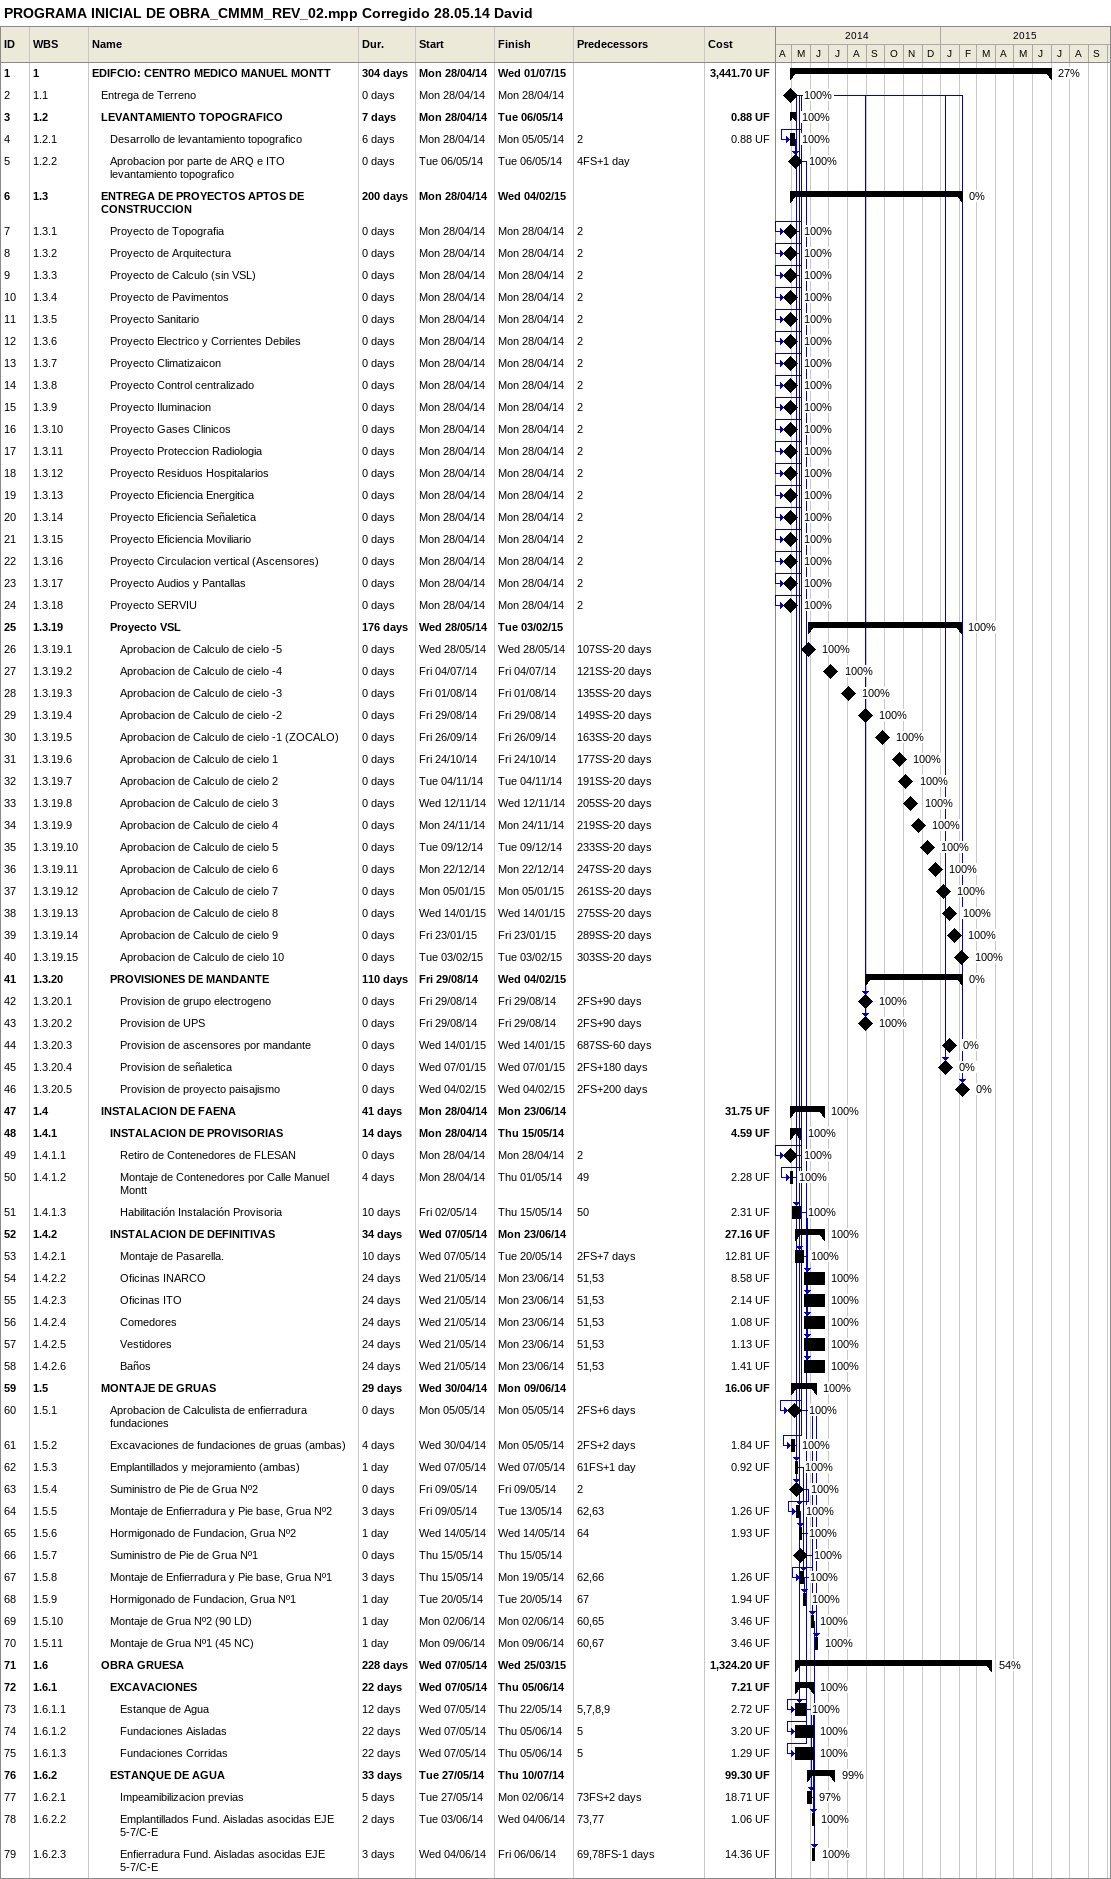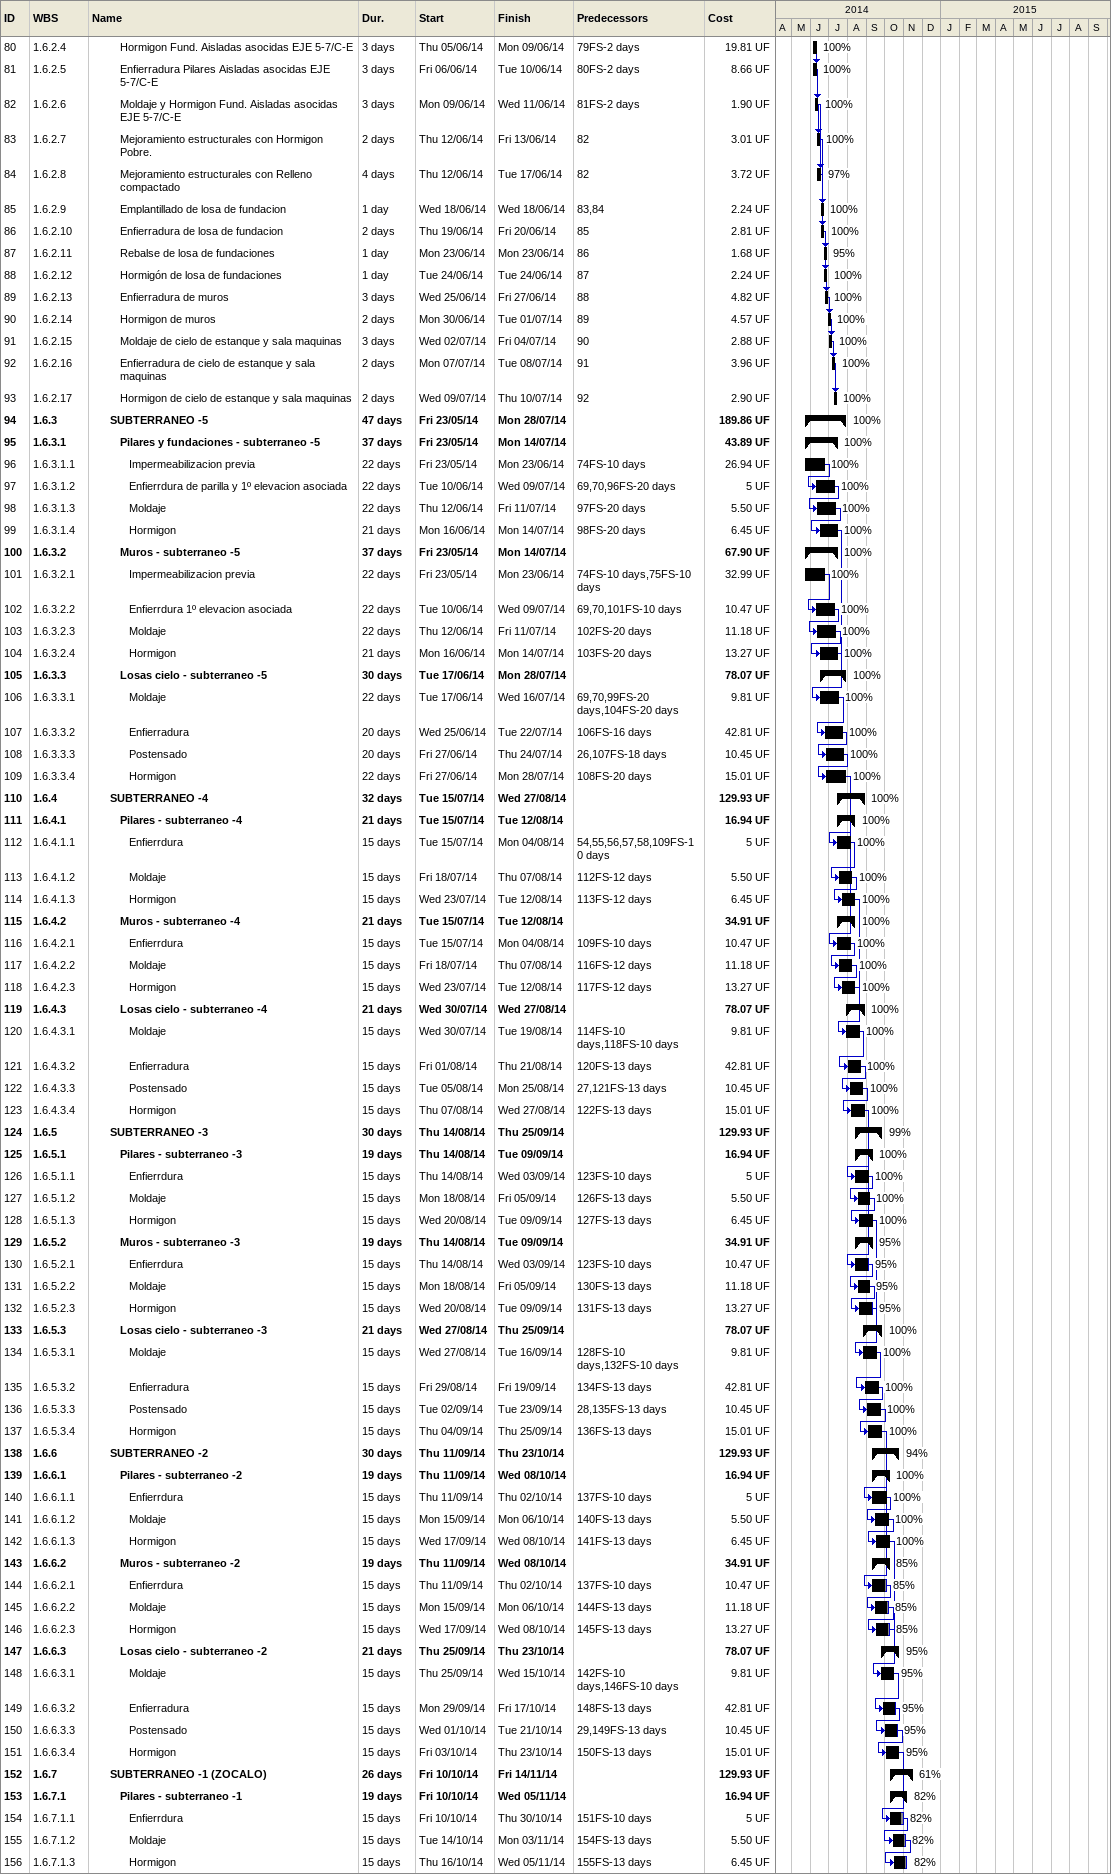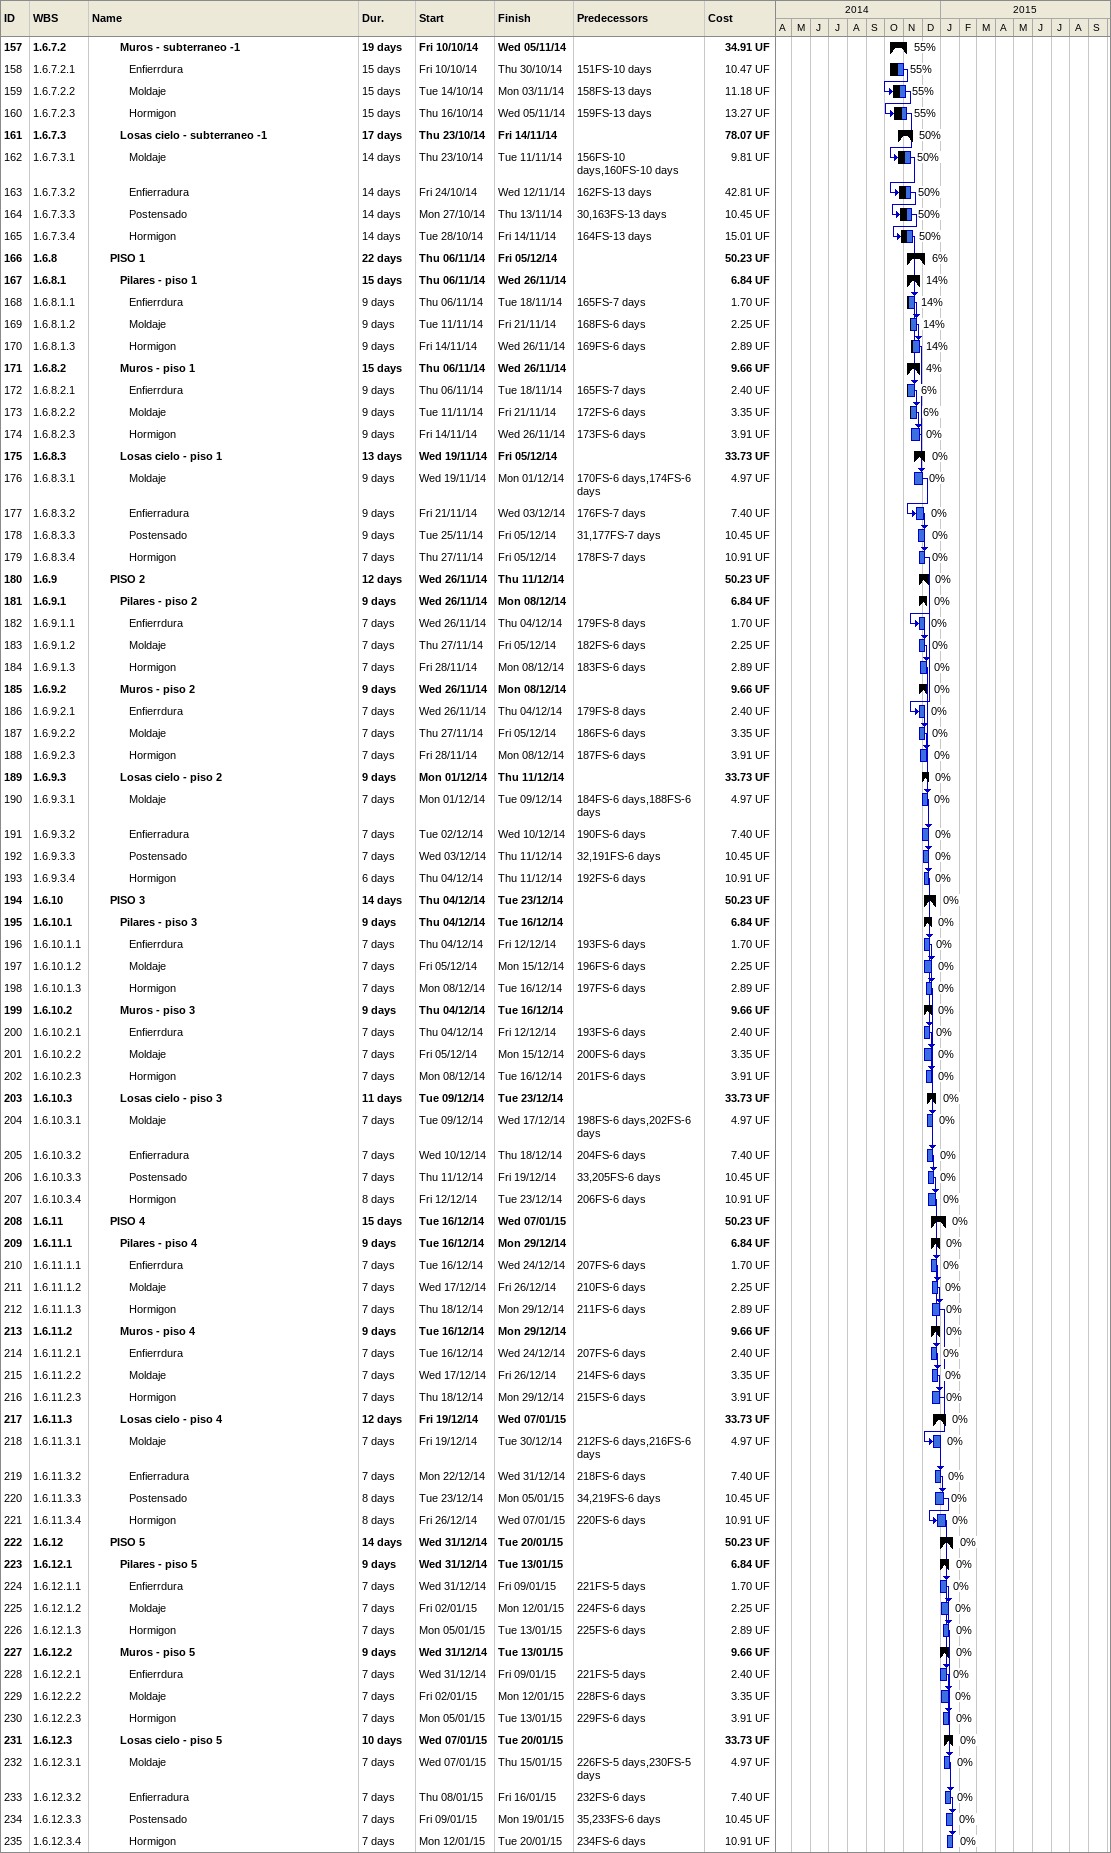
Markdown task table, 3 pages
PROGRAMA INICIAL DE OBRA_CMMM_REV_02.mpp Corregido 28.05.14 David

| ID | WBS | Task | Duration | Start | Finish | Predecessors | % complete | Cost (UF) |
|---|---|---|---|---|---|---|---|---|
| 1 | 1 | **EDIFCIO: CENTRO MEDICO MANUEL MONTT** | 304d | 2014-04-28 | 2015-07-01 |  | 27 | 3441.70 |
| 2 | 1.1 | Entrega de Terreno | 0d | 2014-04-28 | 2014-04-28 |  | 100 |  |
| 3 | 1.2 | **LEVANTAMIENTO TOPOGRAFICO** | 7d | 2014-04-28 | 2014-05-06 |  | 100 | 0.88 |
| 4 | 1.2.1 | Desarrollo de levantamiento topografico | 6d | 2014-04-28 | 2014-05-05 | 2 | 100 | 0.88 |
| 5 | 1.2.2 | Aprobacion por parte de ARQ e ITO levantamiento topografico | 0d | 2014-05-06 | 2014-05-06 | 4FS+1d | 100 |  |
| 6 | 1.3 | **ENTREGA DE PROYECTOS APTOS DE CONSTRUCCION** | 200d | 2014-04-28 | 2015-02-04 |  | 0 |  |
| 7 | 1.3.1 | Proyecto de Topografia | 0d | 2014-04-28 | 2014-04-28 | 2 | 100 |  |
| 8 | 1.3.2 | Proyecto de Arquitectura | 0d | 2014-04-28 | 2014-04-28 | 2 | 100 |  |
| 9 | 1.3.3 | Proyecto de Calculo (sin VSL) | 0d | 2014-04-28 | 2014-04-28 | 2 | 100 |  |
| 10 | 1.3.4 | Proyecto de Pavimentos | 0d | 2014-04-28 | 2014-04-28 | 2 | 100 |  |
| 11 | 1.3.5 | Proyecto Sanitario | 0d | 2014-04-28 | 2014-04-28 | 2 | 100 |  |
| 12 | 1.3.6 | Proyecto Electrico y Corrientes Debiles | 0d | 2014-04-28 | 2014-04-28 | 2 | 100 |  |
| 13 | 1.3.7 | Proyecto Climatizaicon | 0d | 2014-04-28 | 2014-04-28 | 2 | 100 |  |
| 14 | 1.3.8 | Proyecto Control centralizado | 0d | 2014-04-28 | 2014-04-28 | 2 | 100 |  |
| 15 | 1.3.9 | Proyecto Iluminacion | 0d | 2014-04-28 | 2014-04-28 | 2 | 100 |  |
| 16 | 1.3.10 | Proyecto Gases Clinicos | 0d | 2014-04-28 | 2014-04-28 | 2 | 100 |  |
| 17 | 1.3.11 | Proyecto Proteccion Radiologia | 0d | 2014-04-28 | 2014-04-28 | 2 | 100 |  |
| 18 | 1.3.12 | Proyecto Residuos Hospitalarios | 0d | 2014-04-28 | 2014-04-28 | 2 | 100 |  |
| 19 | 1.3.13 | Proyecto Eficiencia Energitica | 0d | 2014-04-28 | 2014-04-28 | 2 | 100 |  |
| 20 | 1.3.14 | Proyecto Eficiencia Señaletica | 0d | 2014-04-28 | 2014-04-28 | 2 | 100 |  |
| 21 | 1.3.15 | Proyecto Eficiencia Moviliario | 0d | 2014-04-28 | 2014-04-28 | 2 | 100 |  |
| 22 | 1.3.16 | Proyecto Circulacion vertical (Ascensores) | 0d | 2014-04-28 | 2014-04-28 | 2 | 100 |  |
| 23 | 1.3.17 | Proyecto Audios y Pantallas | 0d | 2014-04-28 | 2014-04-28 | 2 | 100 |  |
| 24 | 1.3.18 | Proyecto SERVIU | 0d | 2014-04-28 | 2014-04-28 | 2 | 100 |  |
| 25 | 1.3.19 | **Proyecto VSL** | 176d | 2014-05-28 | 2015-02-03 |  | 100 |  |
| 26 | 1.3.19.1 | Aprobacion de Calculo de cielo -5 | 0d | 2014-05-28 | 2014-05-28 | 107SS-20d | 100 |  |
| 27 | 1.3.19.2 | Aprobacion de Calculo de cielo -4 | 0d | 2014-07-04 | 2014-07-04 | 121SS-20d | 100 |  |
| 28 | 1.3.19.3 | Aprobacion de Calculo de cielo -3 | 0d | 2014-08-01 | 2014-08-01 | 135SS-20d | 100 |  |
| 29 | 1.3.19.4 | Aprobacion de Calculo de cielo -2 | 0d | 2014-08-29 | 2014-08-29 | 149SS-20d | 100 |  |
| 30 | 1.3.19.5 | Aprobacion de Calculo de cielo -1 (ZOCALO) | 0d | 2014-09-26 | 2014-09-26 | 163SS-20d | 100 |  |
| 31 | 1.3.19.6 | Aprobacion de Calculo de cielo 1 | 0d | 2014-10-24 | 2014-10-24 | 177SS-20d | 100 |  |
| 32 | 1.3.19.7 | Aprobacion de Calculo de cielo 2 | 0d | 2014-11-04 | 2014-11-04 | 191SS-20d | 100 |  |
| 33 | 1.3.19.8 | Aprobacion de Calculo de cielo 3 | 0d | 2014-11-12 | 2014-11-12 | 205SS-20d | 100 |  |
| 34 | 1.3.19.9 | Aprobacion de Calculo de cielo 4 | 0d | 2014-11-24 | 2014-11-24 | 219SS-20d | 100 |  |
| 35 | 1.3.19.10 | Aprobacion de Calculo de cielo 5 | 0d | 2014-12-09 | 2014-12-09 | 233SS-20d | 100 |  |
| 36 | 1.3.19.11 | Aprobacion de Calculo de cielo 6 | 0d | 2014-12-22 | 2014-12-22 | 247SS-20d | 100 |  |
| 37 | 1.3.19.12 | Aprobacion de Calculo de cielo 7 | 0d | 2015-01-05 | 2015-01-05 | 261SS-20d | 100 |  |
| 38 | 1.3.19.13 | Aprobacion de Calculo de cielo 8 | 0d | 2015-01-14 | 2015-01-14 | 275SS-20d | 100 |  |
| 39 | 1.3.19.14 | Aprobacion de Calculo de cielo 9 | 0d | 2015-01-23 | 2015-01-23 | 289SS-20d | 100 |  |
| 40 | 1.3.19.15 | Aprobacion de Calculo de cielo 10 | 0d | 2015-02-03 | 2015-02-03 | 303SS-20d | 100 |  |
| 41 | 1.3.20 | **PROVISIONES DE MANDANTE** | 110d | 2014-08-29 | 2015-02-04 |  | 0 |  |
| 42 | 1.3.20.1 | Provision de grupo electrogeno | 0d | 2014-08-29 | 2014-08-29 | 2FS+90d | 100 |  |
| 43 | 1.3.20.2 | Provision de UPS | 0d | 2014-08-29 | 2014-08-29 | 2FS+90d | 100 |  |
| 44 | 1.3.20.3 | Provision de ascensores por mandante | 0d | 2015-01-14 | 2015-01-14 | 687SS-60d | 0 |  |
| 45 | 1.3.20.4 | Provision de señaletica | 0d | 2015-01-07 | 2015-01-07 | 2FS+180d | 0 |  |
| 46 | 1.3.20.5 | Provision de proyecto paisajismo | 0d | 2015-02-04 | 2015-02-04 | 2FS+200d | 0 |  |
| 47 | 1.4 | **INSTALACION DE FAENA** | 41d | 2014-04-28 | 2014-06-23 |  | 100 | 31.75 |
| 48 | 1.4.1 | **INSTALACION DE PROVISORIAS** | 14d | 2014-04-28 | 2014-05-15 |  | 100 | 4.59 |
| 49 | 1.4.1.1 | Retiro de Contenedores de FLESAN | 0d | 2014-04-28 | 2014-04-28 | 2 | 100 |  |
| 50 | 1.4.1.2 | Montaje de Contenedores por Calle Manuel Montt | 4d | 2014-04-28 | 2014-05-01 | 49 | 100 | 2.28 |
| 51 | 1.4.1.3 | Habilitación Instalación Provisoria | 10d | 2014-05-02 | 2014-05-15 | 50 | 100 | 2.31 |
| 52 | 1.4.2 | **INSTALACION DE DEFINITIVAS** | 34d | 2014-05-07 | 2014-06-23 |  | 100 | 27.16 |
| 53 | 1.4.2.1 | Montaje de Pasarella. | 10d | 2014-05-07 | 2014-05-20 | 2FS+7d | 100 | 12.81 |
| 54 | 1.4.2.2 | Oficinas INARCO | 24d | 2014-05-21 | 2014-06-23 | 51, 53 | 100 | 8.58 |
| 55 | 1.4.2.3 | Oficinas ITO | 24d | 2014-05-21 | 2014-06-23 | 51, 53 | 100 | 2.14 |
| 56 | 1.4.2.4 | Comedores | 24d | 2014-05-21 | 2014-06-23 | 51, 53 | 100 | 1.08 |
| 57 | 1.4.2.5 | Vestidores | 24d | 2014-05-21 | 2014-06-23 | 51, 53 | 100 | 1.13 |
| 58 | 1.4.2.6 | Baños | 24d | 2014-05-21 | 2014-06-23 | 51, 53 | 100 | 1.41 |
| 59 | 1.5 | **MONTAJE DE GRUAS** | 29d | 2014-04-30 | 2014-06-09 |  | 100 | 16.06 |
| 60 | 1.5.1 | Aprobacion de Calculista de enfierradura fundaciones | 0d | 2014-05-05 | 2014-05-05 | 2FS+6d | 100 |  |
| 61 | 1.5.2 | Excavaciones de fundaciones de gruas (ambas) | 4d | 2014-04-30 | 2014-05-05 | 2FS+2d | 100 | 1.84 |
| 62 | 1.5.3 | Emplantillados y mejoramiento (ambas) | 1d | 2014-05-07 | 2014-05-07 | 61FS+1d | 100 | 0.92 |
| 63 | 1.5.4 | Suministro de Pie de Grua Nº2 | 0d | 2014-05-09 | 2014-05-09 | 2 | 100 |  |
| 64 | 1.5.5 | Montaje de Enfierradura y Pie base, Grua Nº2 | 3d | 2014-05-09 | 2014-05-13 | 62, 63 | 100 | 1.26 |
| 65 | 1.5.6 | Hormigonado de Fundacion, Grua Nº2 | 1d | 2014-05-14 | 2014-05-14 | 64 | 100 | 1.93 |
| 66 | 1.5.7 | Suministro de Pie de Grua Nº1 | 0d | 2014-05-15 | 2014-05-15 |  | 100 |  |
| 67 | 1.5.8 | Montaje de Enfierradura y Pie base, Grua Nº1 | 3d | 2014-05-15 | 2014-05-19 | 62, 66 | 100 | 1.26 |
| 68 | 1.5.9 | Hormigonado de Fundacion, Grua Nº1 | 1d | 2014-05-20 | 2014-05-20 | 67 | 100 | 1.94 |
| 69 | 1.5.10 | Montaje de Grua Nº2 (90 LD) | 1d | 2014-06-02 | 2014-06-02 | 60, 65 | 100 | 3.46 |
| 70 | 1.5.11 | Montaje de Grua Nº1 (45 NC) | 1d | 2014-06-09 | 2014-06-09 | 60, 67 | 100 | 3.46 |
| 71 | 1.6 | **OBRA GRUESA** | 228d | 2014-05-07 | 2015-03-25 |  | 54 | 1324.20 |
| 72 | 1.6.1 | **EXCAVACIONES** | 22d | 2014-05-07 | 2014-06-05 |  | 100 | 7.21 |
| 73 | 1.6.1.1 | Estanque de Agua | 12d | 2014-05-07 | 2014-05-22 | 5, 7, 8, 9 | 100 | 2.72 |
| 74 | 1.6.1.2 | Fundaciones Aisladas | 22d | 2014-05-07 | 2014-06-05 | 5 | 100 | 3.20 |
| 75 | 1.6.1.3 | Fundaciones Corridas | 22d | 2014-05-07 | 2014-06-05 | 5 | 100 | 1.29 |
| 76 | 1.6.2 | **ESTANQUE DE AGUA** | 33d | 2014-05-27 | 2014-07-10 |  | 99 | 99.30 |
| 77 | 1.6.2.1 | Impeamibilizacion previas | 5d | 2014-05-27 | 2014-06-02 | 73FS+2d | 97 | 18.71 |
| 78 | 1.6.2.2 | Emplantillados Fund. Aisladas asocidas EJE 5-7/C-E | 2d | 2014-06-03 | 2014-06-04 | 73, 77 | 100 | 1.06 |
| 79 | 1.6.2.3 | Enfierradura Fund. Aisladas asocidas EJE 5-7/C-E | 3d | 2014-06-04 | 2014-06-06 | 69, 78FS-1d | 100 | 14.36 |
| 80 | 1.6.2.4 | Hormigon Fund. Aisladas asocidas EJE 5-7/C-E | 3d | 2014-06-05 | 2014-06-09 | 79FS-2d | 100 | 19.81 |
| 81 | 1.6.2.5 | Enfierradura Pilares Aisladas asocidas EJE 5-7/C-E | 3d | 2014-06-06 | 2014-06-10 | 80FS-2d | 100 | 8.66 |
| 82 | 1.6.2.6 | Moldaje y Hormigon Fund. Aisladas asocidas EJE 5-7/C-E | 3d | 2014-06-09 | 2014-06-11 | 81FS-2d | 100 | 1.90 |
| 83 | 1.6.2.7 | Mejoramiento estructurales con Hormigon Pobre. | 2d | 2014-06-12 | 2014-06-13 | 82 | 100 | 3.01 |
| 84 | 1.6.2.8 | Mejoramiento estructurales con Relleno compactado | 4d | 2014-06-12 | 2014-06-17 | 82 | 97 | 3.72 |
| 85 | 1.6.2.9 | Emplantillado de losa de fundacion | 1d | 2014-06-18 | 2014-06-18 | 83, 84 | 100 | 2.24 |
| 86 | 1.6.2.10 | Enfierradura de losa de fundacion | 2d | 2014-06-19 | 2014-06-20 | 85 | 100 | 2.81 |
| 87 | 1.6.2.11 | Rebalse de losa de fundaciones | 1d | 2014-06-23 | 2014-06-23 | 86 | 95 | 1.68 |
| 88 | 1.6.2.12 | Hormigón de losa de fundaciones | 1d | 2014-06-24 | 2014-06-24 | 87 | 100 | 2.24 |
| 89 | 1.6.2.13 | Enfierradura de muros | 3d | 2014-06-25 | 2014-06-27 | 88 | 100 | 4.82 |
| 90 | 1.6.2.14 | Hormigon de muros | 2d | 2014-06-30 | 2014-07-01 | 89 | 100 | 4.57 |
| 91 | 1.6.2.15 | Moldaje de cielo de estanque y sala maquinas | 3d | 2014-07-02 | 2014-07-04 | 90 | 100 | 2.88 |
| 92 | 1.6.2.16 | Enfierradura de cielo de estanque y sala maquinas | 2d | 2014-07-07 | 2014-07-08 | 91 | 100 | 3.96 |
| 93 | 1.6.2.17 | Hormigon de cielo de estanque y sala maquinas | 2d | 2014-07-09 | 2014-07-10 | 92 | 100 | 2.90 |
| 94 | 1.6.3 | **SUBTERRANEO -5** | 47d | 2014-05-23 | 2014-07-28 |  | 100 | 189.86 |
| 95 | 1.6.3.1 | **Pilares y fundaciones - subterraneo -5** | 37d | 2014-05-23 | 2014-07-14 |  | 100 | 43.89 |
| 96 | 1.6.3.1.1 | Impermeabilizacion previa | 22d | 2014-05-23 | 2014-06-23 | 74FS-10d | 100 | 26.94 |
| 97 | 1.6.3.1.2 | Enfierrdura de parilla y 1º elevacion asociada | 22d | 2014-06-10 | 2014-07-09 | 69, 70, 96FS-20d | 100 | 5 |
| 98 | 1.6.3.1.3 | Moldaje | 22d | 2014-06-12 | 2014-07-11 | 97FS-20d | 100 | 5.50 |
| 99 | 1.6.3.1.4 | Hormigon | 21d | 2014-06-16 | 2014-07-14 | 98FS-20d | 100 | 6.45 |
| 100 | 1.6.3.2 | **Muros - subterraneo -5** | 37d | 2014-05-23 | 2014-07-14 |  | 100 | 67.90 |
| 101 | 1.6.3.2.1 | Impermeabilizacion previa | 22d | 2014-05-23 | 2014-06-23 | 74FS-10d, 75FS-10d | 100 | 32.99 |
| 102 | 1.6.3.2.2 | Enfierrdura 1º elevacion asociada | 22d | 2014-06-10 | 2014-07-09 | 69, 70, 101FS-10d | 100 | 10.47 |
| 103 | 1.6.3.2.3 | Moldaje | 22d | 2014-06-12 | 2014-07-11 | 102FS-20d | 100 | 11.18 |
| 104 | 1.6.3.2.4 | Hormigon | 21d | 2014-06-16 | 2014-07-14 | 103FS-20d | 100 | 13.27 |
| 105 | 1.6.3.3 | **Losas cielo - subterraneo -5** | 30d | 2014-06-17 | 2014-07-28 |  | 100 | 78.07 |
| 106 | 1.6.3.3.1 | Moldaje | 22d | 2014-06-17 | 2014-07-16 | 69, 70, 99FS-20d, 104FS-20d | 100 | 9.81 |
| 107 | 1.6.3.3.2 | Enfierradura | 20d | 2014-06-25 | 2014-07-22 | 106FS-16d | 100 | 42.81 |
| 108 | 1.6.3.3.3 | Postensado | 20d | 2014-06-27 | 2014-07-24 | 26, 107FS-18d | 100 | 10.45 |
| 109 | 1.6.3.3.4 | Hormigon | 22d | 2014-06-27 | 2014-07-28 | 108FS-20d | 100 | 15.01 |
| 110 | 1.6.4 | **SUBTERRANEO -4** | 32d | 2014-07-15 | 2014-08-27 |  | 100 | 129.93 |
| 111 | 1.6.4.1 | **Pilares - subterraneo -4** | 21d | 2014-07-15 | 2014-08-12 |  | 100 | 16.94 |
| 112 | 1.6.4.1.1 | Enfierrdura | 15d | 2014-07-15 | 2014-08-04 | 54, 55, 56, 57, 58, 109FS-10d | 100 | 5 |
| 113 | 1.6.4.1.2 | Moldaje | 15d | 2014-07-18 | 2014-08-07 | 112FS-12d | 100 | 5.50 |
| 114 | 1.6.4.1.3 | Hormigon | 15d | 2014-07-23 | 2014-08-12 | 113FS-12d | 100 | 6.45 |
| 115 | 1.6.4.2 | **Muros - subterraneo -4** | 21d | 2014-07-15 | 2014-08-12 |  | 100 | 34.91 |
| 116 | 1.6.4.2.1 | Enfierrdura | 15d | 2014-07-15 | 2014-08-04 | 109FS-10d | 100 | 10.47 |
| 117 | 1.6.4.2.2 | Moldaje | 15d | 2014-07-18 | 2014-08-07 | 116FS-12d | 100 | 11.18 |
| 118 | 1.6.4.2.3 | Hormigon | 15d | 2014-07-23 | 2014-08-12 | 117FS-12d | 100 | 13.27 |
| 119 | 1.6.4.3 | **Losas cielo - subterraneo -4** | 21d | 2014-07-30 | 2014-08-27 |  | 100 | 78.07 |
| 120 | 1.6.4.3.1 | Moldaje | 15d | 2014-07-30 | 2014-08-19 | 114FS-10d, 118FS-10d | 100 | 9.81 |
| 121 | 1.6.4.3.2 | Enfierradura | 15d | 2014-08-01 | 2014-08-21 | 120FS-13d | 100 | 42.81 |
| 122 | 1.6.4.3.3 | Postensado | 15d | 2014-08-05 | 2014-08-25 | 27, 121FS-13d | 100 | 10.45 |
| 123 | 1.6.4.3.4 | Hormigon | 15d | 2014-08-07 | 2014-08-27 | 122FS-13d | 100 | 15.01 |
| 124 | 1.6.5 | **SUBTERRANEO -3** | 30d | 2014-08-14 | 2014-09-25 |  | 99 | 129.93 |
| 125 | 1.6.5.1 | **Pilares - subterraneo -3** | 19d | 2014-08-14 | 2014-09-09 |  | 100 | 16.94 |
| 126 | 1.6.5.1.1 | Enfierrdura | 15d | 2014-08-14 | 2014-09-03 | 123FS-10d | 100 | 5 |
| 127 | 1.6.5.1.2 | Moldaje | 15d | 2014-08-18 | 2014-09-05 | 126FS-13d | 100 | 5.50 |
| 128 | 1.6.5.1.3 | Hormigon | 15d | 2014-08-20 | 2014-09-09 | 127FS-13d | 100 | 6.45 |
| 129 | 1.6.5.2 | **Muros - subterraneo -3** | 19d | 2014-08-14 | 2014-09-09 |  | 95 | 34.91 |
| 130 | 1.6.5.2.1 | Enfierrdura | 15d | 2014-08-14 | 2014-09-03 | 123FS-10d | 95 | 10.47 |
| 131 | 1.6.5.2.2 | Moldaje | 15d | 2014-08-18 | 2014-09-05 | 130FS-13d | 95 | 11.18 |
| 132 | 1.6.5.2.3 | Hormigon | 15d | 2014-08-20 | 2014-09-09 | 131FS-13d | 95 | 13.27 |
| 133 | 1.6.5.3 | **Losas cielo - subterraneo -3** | 21d | 2014-08-27 | 2014-09-25 |  | 100 | 78.07 |
| 134 | 1.6.5.3.1 | Moldaje | 15d | 2014-08-27 | 2014-09-16 | 128FS-10d, 132FS-10d | 100 | 9.81 |
| 135 | 1.6.5.3.2 | Enfierradura | 15d | 2014-08-29 | 2014-09-19 | 134FS-13d | 100 | 42.81 |
| 136 | 1.6.5.3.3 | Postensado | 15d | 2014-09-02 | 2014-09-23 | 28, 135FS-13d | 100 | 10.45 |
| 137 | 1.6.5.3.4 | Hormigon | 15d | 2014-09-04 | 2014-09-25 | 136FS-13d | 100 | 15.01 |
| 138 | 1.6.6 | **SUBTERRANEO -2** | 30d | 2014-09-11 | 2014-10-23 |  | 94 | 129.93 |
| 139 | 1.6.6.1 | **Pilares - subterraneo -2** | 19d | 2014-09-11 | 2014-10-08 |  | 100 | 16.94 |
| 140 | 1.6.6.1.1 | Enfierrdura | 15d | 2014-09-11 | 2014-10-02 | 137FS-10d | 100 | 5 |
| 141 | 1.6.6.1.2 | Moldaje | 15d | 2014-09-15 | 2014-10-06 | 140FS-13d | 100 | 5.50 |
| 142 | 1.6.6.1.3 | Hormigon | 15d | 2014-09-17 | 2014-10-08 | 141FS-13d | 100 | 6.45 |
| 143 | 1.6.6.2 | **Muros - subterraneo -2** | 19d | 2014-09-11 | 2014-10-08 |  | 85 | 34.91 |
| 144 | 1.6.6.2.1 | Enfierrdura | 15d | 2014-09-11 | 2014-10-02 | 137FS-10d | 85 | 10.47 |
| 145 | 1.6.6.2.2 | Moldaje | 15d | 2014-09-15 | 2014-10-06 | 144FS-13d | 85 | 11.18 |
| 146 | 1.6.6.2.3 | Hormigon | 15d | 2014-09-17 | 2014-10-08 | 145FS-13d | 85 | 13.27 |
| 147 | 1.6.6.3 | **Losas cielo - subterraneo -2** | 21d | 2014-09-25 | 2014-10-23 |  | 95 | 78.07 |
| 148 | 1.6.6.3.1 | Moldaje | 15d | 2014-09-25 | 2014-10-15 | 142FS-10d, 146FS-10d | 95 | 9.81 |
| 149 | 1.6.6.3.2 | Enfierradura | 15d | 2014-09-29 | 2014-10-17 | 148FS-13d | 95 | 42.81 |
| 150 | 1.6.6.3.3 | Postensado | 15d | 2014-10-01 | 2014-10-21 | 29, 149FS-13d | 95 | 10.45 |
| 151 | 1.6.6.3.4 | Hormigon | 15d | 2014-10-03 | 2014-10-23 | 150FS-13d | 95 | 15.01 |
| 152 | 1.6.7 | **SUBTERRANEO -1 (ZOCALO)** | 26d | 2014-10-10 | 2014-11-14 |  | 61 | 129.93 |
| 153 | 1.6.7.1 | **Pilares - subterraneo -1** | 19d | 2014-10-10 | 2014-11-05 |  | 82 | 16.94 |
| 154 | 1.6.7.1.1 | Enfierrdura | 15d | 2014-10-10 | 2014-10-30 | 151FS-10d | 82 | 5 |
| 155 | 1.6.7.1.2 | Moldaje | 15d | 2014-10-14 | 2014-11-03 | 154FS-13d | 82 | 5.50 |
| 156 | 1.6.7.1.3 | Hormigon | 15d | 2014-10-16 | 2014-11-05 | 155FS-13d | 82 | 6.45 |
| 157 | 1.6.7.2 | **Muros - subterraneo -1** | 19d | 2014-10-10 | 2014-11-05 |  | 55 | 34.91 |
| 158 | 1.6.7.2.1 | Enfierrdura | 15d | 2014-10-10 | 2014-10-30 | 151FS-10d | 55 | 10.47 |
| 159 | 1.6.7.2.2 | Moldaje | 15d | 2014-10-14 | 2014-11-03 | 158FS-13d | 55 | 11.18 |
| 160 | 1.6.7.2.3 | Hormigon | 15d | 2014-10-16 | 2014-11-05 | 159FS-13d | 55 | 13.27 |
| 161 | 1.6.7.3 | **Losas cielo - subterraneo -1** | 17d | 2014-10-23 | 2014-11-14 |  | 50 | 78.07 |
| 162 | 1.6.7.3.1 | Moldaje | 14d | 2014-10-23 | 2014-11-11 | 156FS-10d, 160FS-10d | 50 | 9.81 |
| 163 | 1.6.7.3.2 | Enfierradura | 14d | 2014-10-24 | 2014-11-12 | 162FS-13d | 50 | 42.81 |
| 164 | 1.6.7.3.3 | Postensado | 14d | 2014-10-27 | 2014-11-13 | 30, 163FS-13d | 50 | 10.45 |
| 165 | 1.6.7.3.4 | Hormigon | 14d | 2014-10-28 | 2014-11-14 | 164FS-13d | 50 | 15.01 |
| 166 | 1.6.8 | **PISO 1** | 22d | 2014-11-06 | 2014-12-05 |  | 6 | 50.23 |
| 167 | 1.6.8.1 | **Pilares - piso 1** | 15d | 2014-11-06 | 2014-11-26 |  | 14 | 6.84 |
| 168 | 1.6.8.1.1 | Enfierrdura | 9d | 2014-11-06 | 2014-11-18 | 165FS-7d | 14 | 1.70 |
| 169 | 1.6.8.1.2 | Moldaje | 9d | 2014-11-11 | 2014-11-21 | 168FS-6d | 14 | 2.25 |
| 170 | 1.6.8.1.3 | Hormigon | 9d | 2014-11-14 | 2014-11-26 | 169FS-6d | 14 | 2.89 |
| 171 | 1.6.8.2 | **Muros - piso 1** | 15d | 2014-11-06 | 2014-11-26 |  | 4 | 9.66 |
| 172 | 1.6.8.2.1 | Enfierrdura | 9d | 2014-11-06 | 2014-11-18 | 165FS-7d | 6 | 2.40 |
| 173 | 1.6.8.2.2 | Moldaje | 9d | 2014-11-11 | 2014-11-21 | 172FS-6d | 6 | 3.35 |
| 174 | 1.6.8.2.3 | Hormigon | 9d | 2014-11-14 | 2014-11-26 | 173FS-6d | 0 | 3.91 |
| 175 | 1.6.8.3 | **Losas cielo - piso 1** | 13d | 2014-11-19 | 2014-12-05 |  | 0 | 33.73 |
| 176 | 1.6.8.3.1 | Moldaje | 9d | 2014-11-19 | 2014-12-01 | 170FS-6d, 174FS-6d | 0 | 4.97 |
| 177 | 1.6.8.3.2 | Enfierradura | 9d | 2014-11-21 | 2014-12-03 | 176FS-7d | 0 | 7.40 |
| 178 | 1.6.8.3.3 | Postensado | 9d | 2014-11-25 | 2014-12-05 | 31, 177FS-7d | 0 | 10.45 |
| 179 | 1.6.8.3.4 | Hormigon | 7d | 2014-11-27 | 2014-12-05 | 178FS-7d | 0 | 10.91 |
| 180 | 1.6.9 | **PISO 2** | 12d | 2014-11-26 | 2014-12-11 |  | 0 | 50.23 |
| 181 | 1.6.9.1 | **Pilares - piso 2** | 9d | 2014-11-26 | 2014-12-08 |  | 0 | 6.84 |
| 182 | 1.6.9.1.1 | Enfierrdura | 7d | 2014-11-26 | 2014-12-04 | 179FS-8d | 0 | 1.70 |
| 183 | 1.6.9.1.2 | Moldaje | 7d | 2014-11-27 | 2014-12-05 | 182FS-6d | 0 | 2.25 |
| 184 | 1.6.9.1.3 | Hormigon | 7d | 2014-11-28 | 2014-12-08 | 183FS-6d | 0 | 2.89 |
| 185 | 1.6.9.2 | **Muros - piso 2** | 9d | 2014-11-26 | 2014-12-08 |  | 0 | 9.66 |
| 186 | 1.6.9.2.1 | Enfierrdura | 7d | 2014-11-26 | 2014-12-04 | 179FS-8d | 0 | 2.40 |
| 187 | 1.6.9.2.2 | Moldaje | 7d | 2014-11-27 | 2014-12-05 | 186FS-6d | 0 | 3.35 |
| 188 | 1.6.9.2.3 | Hormigon | 7d | 2014-11-28 | 2014-12-08 | 187FS-6d | 0 | 3.91 |
| 189 | 1.6.9.3 | **Losas cielo - piso 2** | 9d | 2014-12-01 | 2014-12-11 |  | 0 | 33.73 |
| 190 | 1.6.9.3.1 | Moldaje | 7d | 2014-12-01 | 2014-12-09 | 184FS-6d, 188FS-6d | 0 | 4.97 |
| 191 | 1.6.9.3.2 | Enfierradura | 7d | 2014-12-02 | 2014-12-10 | 190FS-6d | 0 | 7.40 |
| 192 | 1.6.9.3.3 | Postensado | 7d | 2014-12-03 | 2014-12-11 | 32, 191FS-6d | 0 | 10.45 |
| 193 | 1.6.9.3.4 | Hormigon | 6d | 2014-12-04 | 2014-12-11 | 192FS-6d | 0 | 10.91 |
| 194 | 1.6.10 | **PISO 3** | 14d | 2014-12-04 | 2014-12-23 |  | 0 | 50.23 |
| 195 | 1.6.10.1 | **Pilares - piso 3** | 9d | 2014-12-04 | 2014-12-16 |  | 0 | 6.84 |
| 196 | 1.6.10.1.1 | Enfierrdura | 7d | 2014-12-04 | 2014-12-12 | 193FS-6d | 0 | 1.70 |
| 197 | 1.6.10.1.2 | Moldaje | 7d | 2014-12-05 | 2014-12-15 | 196FS-6d | 0 | 2.25 |
| 198 | 1.6.10.1.3 | Hormigon | 7d | 2014-12-08 | 2014-12-16 | 197FS-6d | 0 | 2.89 |
| 199 | 1.6.10.2 | **Muros - piso 3** | 9d | 2014-12-04 | 2014-12-16 |  | 0 | 9.66 |
| 200 | 1.6.10.2.1 | Enfierrdura | 7d | 2014-12-04 | 2014-12-12 | 193FS-6d | 0 | 2.40 |
| 201 | 1.6.10.2.2 | Moldaje | 7d | 2014-12-05 | 2014-12-15 | 200FS-6d | 0 | 3.35 |
| 202 | 1.6.10.2.3 | Hormigon | 7d | 2014-12-08 | 2014-12-16 | 201FS-6d | 0 | 3.91 |
| 203 | 1.6.10.3 | **Losas cielo - piso 3** | 11d | 2014-12-09 | 2014-12-23 |  | 0 | 33.73 |
| 204 | 1.6.10.3.1 | Moldaje | 7d | 2014-12-09 | 2014-12-17 | 198FS-6d, 202FS-6d | 0 | 4.97 |
| 205 | 1.6.10.3.2 | Enfierradura | 7d | 2014-12-10 | 2014-12-18 | 204FS-6d | 0 | 7.40 |
| 206 | 1.6.10.3.3 | Postensado | 7d | 2014-12-11 | 2014-12-19 | 33, 205FS-6d | 0 | 10.45 |
| 207 | 1.6.10.3.4 | Hormigon | 8d | 2014-12-12 | 2014-12-23 | 206FS-6d | 0 | 10.91 |
| 208 | 1.6.11 | **PISO 4** | 15d | 2014-12-16 | 2015-01-07 |  | 0 | 50.23 |
| 209 | 1.6.11.1 | **Pilares - piso 4** | 9d | 2014-12-16 | 2014-12-29 |  | 0 | 6.84 |
| 210 | 1.6.11.1.1 | Enfierrdura | 7d | 2014-12-16 | 2014-12-24 | 207FS-6d | 0 | 1.70 |
| 211 | 1.6.11.1.2 | Moldaje | 7d | 2014-12-17 | 2014-12-26 | 210FS-6d | 0 | 2.25 |
| 212 | 1.6.11.1.3 | Hormigon | 7d | 2014-12-18 | 2014-12-29 | 211FS-6d | 0 | 2.89 |
| 213 | 1.6.11.2 | **Muros - piso 4** | 9d | 2014-12-16 | 2014-12-29 |  | 0 | 9.66 |
| 214 | 1.6.11.2.1 | Enfierrdura | 7d | 2014-12-16 | 2014-12-24 | 207FS-6d | 0 | 2.40 |
| 215 | 1.6.11.2.2 | Moldaje | 7d | 2014-12-17 | 2014-12-26 | 214FS-6d | 0 | 3.35 |
| 216 | 1.6.11.2.3 | Hormigon | 7d | 2014-12-18 | 2014-12-29 | 215FS-6d | 0 | 3.91 |
| 217 | 1.6.11.3 | **Losas cielo - piso 4** | 12d | 2014-12-19 | 2015-01-07 |  | 0 | 33.73 |
| 218 | 1.6.11.3.1 | Moldaje | 7d | 2014-12-19 | 2014-12-30 | 212FS-6d, 216FS-6d | 0 | 4.97 |
| 219 | 1.6.11.3.2 | Enfierradura | 7d | 2014-12-22 | 2014-12-31 | 218FS-6d | 0 | 7.40 |
| 220 | 1.6.11.3.3 | Postensado | 8d | 2014-12-23 | 2015-01-05 | 34, 219FS-6d | 0 | 10.45 |
| 221 | 1.6.11.3.4 | Hormigon | 8d | 2014-12-26 | 2015-01-07 | 220FS-6d | 0 | 10.91 |
| 222 | 1.6.12 | **PISO 5** | 14d | 2014-12-31 | 2015-01-20 |  | 0 | 50.23 |
| 223 | 1.6.12.1 | **Pilares - piso 5** | 9d | 2014-12-31 | 2015-01-13 |  | 0 | 6.84 |
| 224 | 1.6.12.1.1 | Enfierrdura | 7d | 2014-12-31 | 2015-01-09 | 221FS-5d | 0 | 1.70 |
| 225 | 1.6.12.1.2 | Moldaje | 7d | 2015-01-02 | 2015-01-12 | 224FS-6d | 0 | 2.25 |
| 226 | 1.6.12.1.3 | Hormigon | 7d | 2015-01-05 | 2015-01-13 | 225FS-6d | 0 | 2.89 |
| 227 | 1.6.12.2 | **Muros - piso 5** | 9d | 2014-12-31 | 2015-01-13 |  | 0 | 9.66 |
| 228 | 1.6.12.2.1 | Enfierrdura | 7d | 2014-12-31 | 2015-01-09 | 221FS-5d | 0 | 2.40 |
| 229 | 1.6.12.2.2 | Moldaje | 7d | 2015-01-02 | 2015-01-12 | 228FS-6d | 0 | 3.35 |
| 230 | 1.6.12.2.3 | Hormigon | 7d | 2015-01-05 | 2015-01-13 | 229FS-6d | 0 | 3.91 |
| 231 | 1.6.12.3 | **Losas cielo - piso 5** | 10d | 2015-01-07 | 2015-01-20 |  | 0 | 33.73 |
| 232 | 1.6.12.3.1 | Moldaje | 7d | 2015-01-07 | 2015-01-15 | 226FS-5d, 230FS-5d | 0 | 4.97 |
| 233 | 1.6.12.3.2 | Enfierradura | 7d | 2015-01-08 | 2015-01-16 | 232FS-6d | 0 | 7.40 |
| 234 | 1.6.12.3.3 | Postensado | 7d | 2015-01-09 | 2015-01-19 | 35, 233FS-6d | 0 | 10.45 |
| 235 | 1.6.12.3.4 | Hormigon | 7d | 2015-01-12 | 2015-01-20 | 234FS-6d | 0 | 10.91 |
